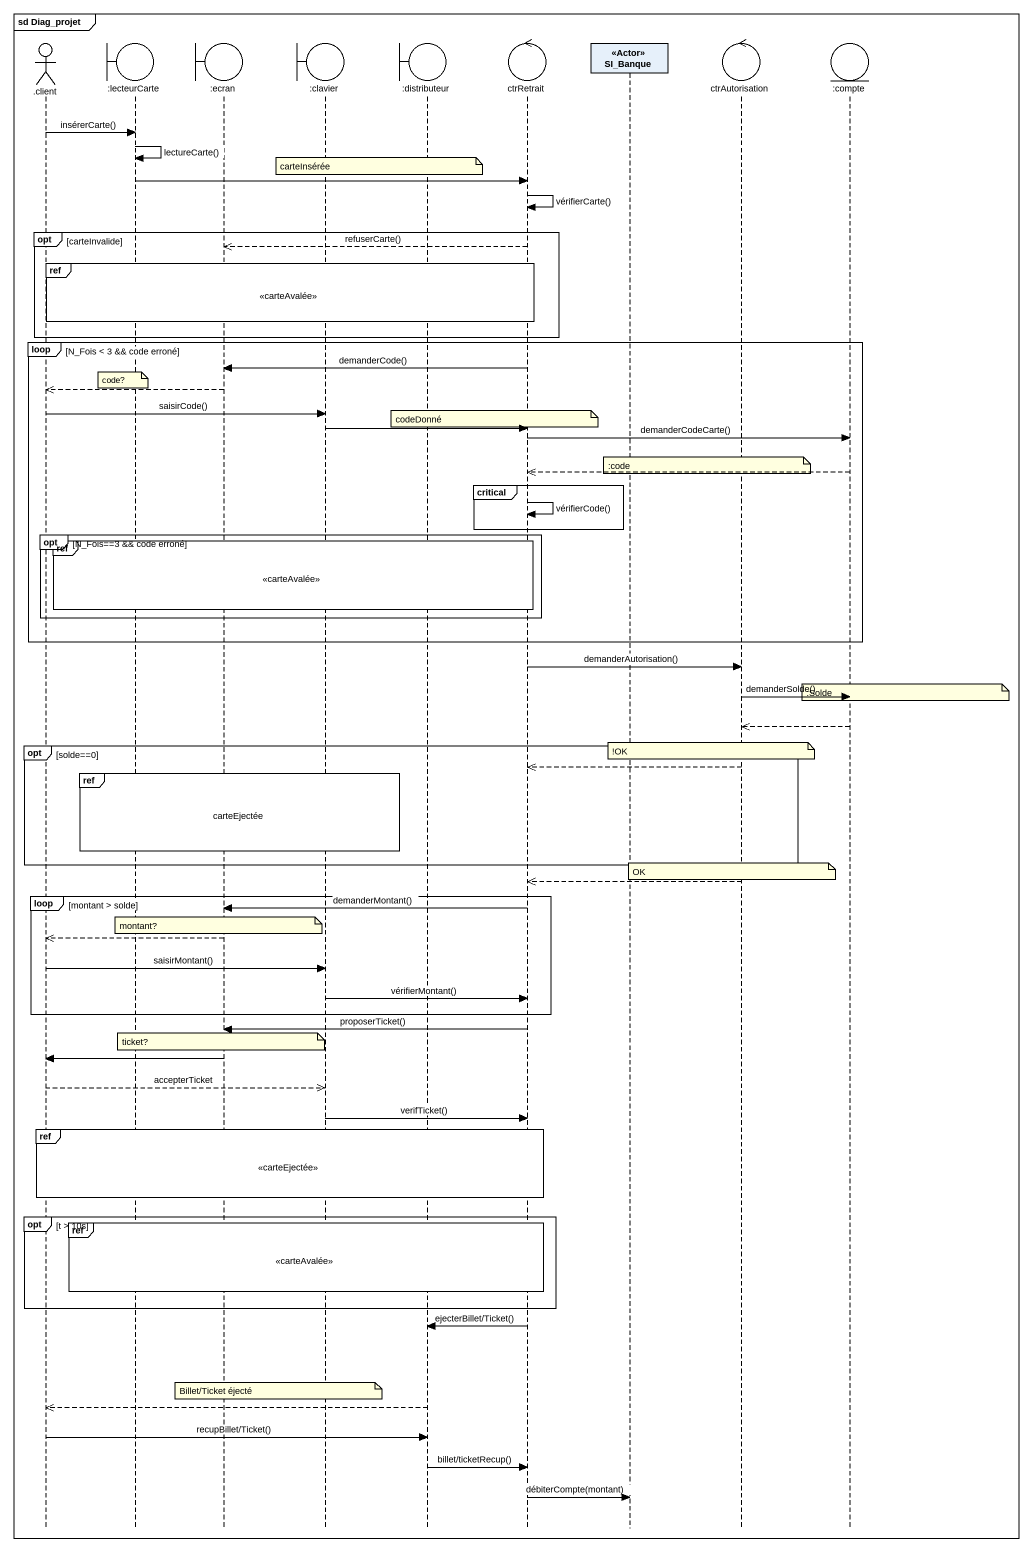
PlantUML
@startuml
mainframe sd Diag_projet
hide footbox
actor ".client" as client
boundary ":lecteurCarte" as lecteurCarte
boundary ":ecran" as ecran
boundary ":clavier" as clavier
boundary ":distributeur" as distributeur
control ctrRetrait
participant "<<Actor>> SI_Banque" as Actor_SI_Banque
control ctrAutorisation
entity ":compte" as compte

client -> lecteurCarte : insérerCarte()
lecteurCarte -> lecteurCarte : lectureCarte()
note over distributeur : carteInsérée
lecteurCarte -> ctrRetrait
ctrRetrait -> ctrRetrait : vérifierCarte()
opt carteInvalide
  ctrRetrait -->> ecran : refuserCarte()
  ref over lecteurCarte, ecran, clavier, distributeur, ctrRetrait : <<carteAvalée>>
end
loop N_Fois < 3 && code erroné
  ctrRetrait -> ecran : demanderCode()
  note over lecteurCarte : code?
  ecran -->> client
  client -> clavier : saisirCode()
  note over ctrRetrait : codeDonné
  clavier -> ctrRetrait
  ctrRetrait -> compte : demanderCodeCarte()
  note over ctrAutorisation : :code
  compte -->> ctrRetrait
  critical
    ctrRetrait -> ctrRetrait : vérifierCode()
  end
  opt N_Fois==3 && code erroné
    ref over lecteurCarte, ecran, clavier, distributeur, ctrRetrait : <<carteAvalée>>
  end
end
ctrRetrait -> ctrAutorisation : demanderAutorisation()
note over compte : :Solde
ctrAutorisation -> compte : demanderSolde()
compte -->> ctrAutorisation
opt solde==0
  note over ctrAutorisation : !OK
  ctrAutorisation -->> ctrRetrait
  ref over lecteurCarte, ecran, clavier : carteEjectée
end
note over ctrAutorisation : OK
ctrAutorisation -->> ctrRetrait
loop montant > solde
  ctrRetrait -> ecran : demanderMontant()
  note over ecran : montant?
  ecran -->> client
  client -> clavier : saisirMontant()
  clavier -> ctrRetrait : vérifierMontant()
end
ctrRetrait -> ecran : proposerTicket()
note over ecran : ticket?
ecran -> client
client -->> clavier : accepterTicket
clavier -> ctrRetrait : verifTicket()
ref over client, lecteurCarte, ecran, clavier, distributeur, ctrRetrait : <<carteEjectée>>
opt t > 10s
  ref over lecteurCarte, ecran, clavier, distributeur, ctrRetrait : <<carteAvalée>>
end
ctrRetrait -> distributeur : ejecterBillet/Ticket()
note over clavier : Billet/Ticket éjecté
distributeur -->> client
client -> distributeur : recupBillet/Ticket()
distributeur -> ctrRetrait : billet/ticketRecup()
ctrRetrait -> Actor_SI_Banque : débiterCompte(montant)
@enduml
